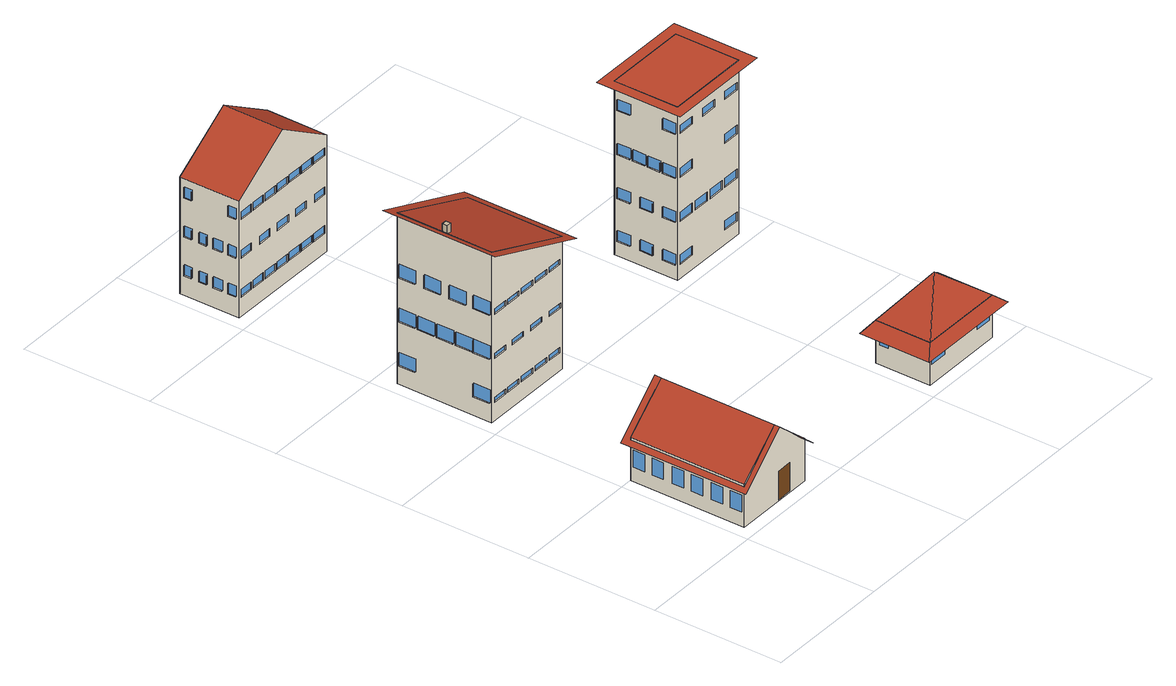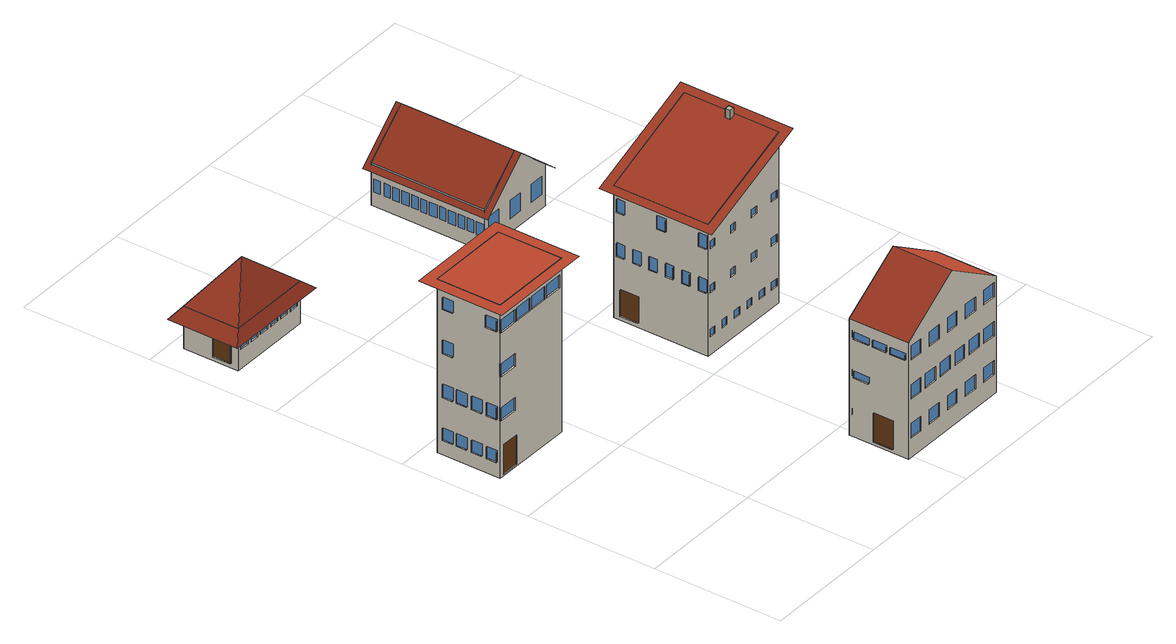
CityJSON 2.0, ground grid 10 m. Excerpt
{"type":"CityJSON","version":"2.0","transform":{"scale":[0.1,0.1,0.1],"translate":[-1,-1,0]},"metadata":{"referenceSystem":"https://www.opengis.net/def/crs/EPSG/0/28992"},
"CityObjects":{
"building1":{"type":"Building","attributes":{"roofType":"Gabled","yearOfConstruction":1964,"function":"Residential","storeysAboveGround":1},"geometry":[{"type":"MultiSurface","lod":"3","boundaries":[[[0,1,2,3]],[[4,5,6,7]],[[7,8,9,4]],[[3,2,8,7,6],[10,11,12,13]],[[12,11,10,13]],[[1,9,8,2],[14,15,16,17],[18,19,20,21],[22,23,24,25],[26,27,28,29],[30,31,32,33],[34,35,36,37],[38,39,40,41],[42,43,44,45],[46,47,48,49],[50,51,52,53],[54,55,56,57],[58,59,60,61]],[[16,15,14,17]],[[20,19,18,21]],[[24,23,22,25]],[[28,27,26,29]],[[32,31,30,33]],[[36,35,34,37]],[[40,39,38,41]],[[44,43,42,45]],[[48,47,46,49]],[[52,51,50,53]],[[56,55,54,57]],[[60,59,58,61]],[[1,0,5,4,9],[62,63,64,65],[66,67,68,69],[70,71,72,73]],[[64,63,62,65]],[[68,67,66,69]],[[72,71,70,73]],[[0,3,6,5],[74,75,76,77],[78,79,80,81],[82,83,84,85],[86,87,88,89],[90,91,92,93],[94,95,96,97]],[[76,75,74,77]],[[80,79,78,81]],[[84,83,82,85]],[[88,87,86,89]],[[92,91,90,93]],[[96,95,94,97]],[[98,99,100,101,4,9,8,7]],[[101,102,103,98,7,6,5,4]]],"semantics":{"surfaces":[{"type":"GroundSurface"},{"type":"RoofSurface"},{"type":"WallSurface"},{"type":"Door"},{"type":"Window"}],"values":[0,1,1,2,3,2,4,4,4,4,4,4,4,4,4,4,4,4,2,4,4,4,2,4,4,4,4,4,4,1,1]}}]},
"building2":{"type":"Building","attributes":{"roofType":"Shed","yearOfConstruction":1997,"function":"Residential","storeysAboveGround":3},"children":["building2-1"],"geometry":[{"type":"MultiSurface","lod":"3","boundaries":[[[104,105,106,107]],[[108,109,110,111],[112,113,114,115]],[[107,106,109,108],[116,117,118,119],[120,121,122,123],[124,125,126,127],[128,129,130,131],[132,133,134,135],[136,137,138,139],[140,141,142,143],[144,145,146,147],[148,149,150,151],[152,153,154,155],[156,157,158,159],[160,161,162,163],[164,165,166,167],[168,169,170,171]],[[172,173,116,119]],[[118,174,172,119]],[[175,174,118,117]],[[116,173,175,117]],[[176,177,120,123]],[[122,178,176,123]],[[179,178,122,121]],[[120,177,179,121]],[[180,181,124,127]],[[126,182,180,127]],[[183,182,126,125]],[[124,181,183,125]],[[184,185,128,131]],[[130,186,184,131]],[[187,186,130,129]],[[128,185,187,129]],[[188,189,132,135]],[[134,190,188,135]],[[191,190,134,133]],[[132,189,191,133]],[[192,193,136,139]],[[138,194,192,139]],[[195,194,138,137]],[[136,193,195,137]],[[196,197,140,143]],[[142,198,196,143]],[[199,198,142,141]],[[140,197,199,141]],[[200,201,144,147]],[[146,202,200,147]],[[203,202,146,145]],[[144,201,203,145]],[[204,205,148,151]],[[150,206,204,151]],[[207,206,150,149]],[[148,205,207,149]],[[208,209,152,155]],[[154,210,208,155]],[[211,210,154,153]],[[152,209,211,153]],[[212,213,156,159]],[[158,214,212,159]],[[215,214,158,157]],[[156,213,215,157]],[[216,217,160,163]],[[162,218,216,163]],[[219,218,162,161]],[[160,217,219,161]],[[220,221,164,167]],[[166,222,220,167]],[[223,222,166,165]],[[164,221,223,165]],[[224,225,168,171]],[[170,226,224,171]],[[227,226,170,169]],[[168,225,227,169]],[[174,175,173,172]],[[178,179,177,176]],[[182,183,181,180]],[[186,187,185,184]],[[190,191,189,188]],[[194,195,193,192]],[[198,199,197,196]],[[202,203,201,200]],[[206,207,205,204]],[[210,211,209,208]],[[214,215,213,212]],[[218,219,217,216]],[[222,223,221,220]],[[226,227,225,224]],[[105,110,109,106],[228,229,230,231],[232,233,234,235],[236,237,238,239],[240,241,242,243],[244,245,246,247],[248,249,250,251],[252,253,254,255],[256,257,258,259],[260,261,262,263],[264,265,266,267]],[[268,269,228,231]],[[230,270,268,231]],[[271,270,230,229]],[[228,269,271,229]],[[272,273,232,235]],[[234,274,272,235]],[[275,274,234,233]],[[232,273,275,233]],[[276,277,236,239]],[[238,278,276,239]],[[279,278,238,237]],[[236,277,279,237]],[[280,281,240,243]],[[242,282,280,243]],[[283,282,242,241]],[[240,281,283,241]],[[284,285,244,247]],[[246,286,284,247]],[[287,286,246,245]],[[244,285,287,245]],[[288,289,248,251]],[[250,290,288,251]],[[291,290,250,249]],[[248,289,291,249]],[[292,293,252,255]],[[254,294,292,255]],[[295,294,254,253]],[[252,293,295,253]],[[296,297,256,259]],[[258,298,296,259]],[[299,298,258,257]],[[256,297,299,257]],[[300,301,260,263]],[[262,302,300,263]],[[303,302,262,261]],[[260,301,303,261]],[[304,305,264,267]],[[266,306,304,267]],[[307,306,266,265]],[[264,305,307,265]],[[270,271,269,268]],[[274,275,273,272]],[[278,279,277,276]],[[282,283,281,280]],[[286,287,285,284]],[[290,291,289,288]],[[294,295,293,292]],[[298,299,297,296]],[[302,303,301,300]],[[306,307,305,304]],[[105,104,111,110],[308,309,310,311],[312,313,314,315],[316,317,318,319],[320,321,322,323],[324,325,326,327],[328,329,330,331],[332,333,334,335],[336,337,338,339],[340,341,342,343],[344,345,346,347],[348,349,350,351],[352,353,354,355],[356,357,358,359],[360,361,362,363]],[[364,365,308,311]],[[310,366,364,311]],[[367,366,310,309]],[[308,365,367,309]],[[368,369,312,315]],[[314,370,368,315]],[[371,370,314,313]],[[312,369,371,313]],[[372,373,316,319]],[[318,374,372,319]],[[375,374,318,317]],[[316,373,375,317]],[[376,377,320,323]],[[322,378,376,323]],[[379,378,322,321]],[[320,377,379,321]],[[380,381,324,327]],[[326,382,380,327]],[[383,382,326,325]],[[324,381,383,325]],[[384,385,328,331]],[[330,386,384,331]],[[387,386,330,329]],[[328,385,387,329]],[[388,389,332,335]],[[334,390,388,335]],[[391,390,334,333]],[[332,389,391,333]],[[392,393,336,339]],[[338,394,392,339]],[[395,394,338,337]],[[336,393,395,337]],[[396,397,340,343]],[[342,398,396,343]],[[399,398,342,341]],[[340,397,399,341]],[[400,401,344,347]],[[346,402,400,347]],[[403,402,346,345]],[[344,401,403,345]],[[404,405,348,351]],[[350,406,404,351]],[[407,406,350,349]],[[348,405,407,349]],[[408,409,352,355]],[[354,410,408,355]],[[411,410,354,353]],[[352,409,411,353]],[[412,413,356,359]],[[358,414,412,359]],[[415,414,358,357]],[[356,413,415,357]],[[416,417,360,363]],[[362,418,416,363]],[[419,418,362,361]],[[360,417,419,361]],[[366,367,365,364]],[[370,371,369,368]],[[374,375,373,372]],[[378,379,377,376]],[[382,383,381,380]],[[386,387,385,384]],[[390,391,389,388]],[[394,395,393,392]],[[398,399,397,396]],[[402,403,401,400]],[[406,407,405,404]],[[410,411,409,408]],[[414,415,413,412]],[[418,419,417,416]],[[104,107,108,111],[420,421,422,423],[424,425,426,427],[428,429,430,431],[432,433,434,435],[436,437,438,439],[440,441,442,443],[444,445,446,447],[448,449,450,451],[452,453,454,455],[456,457,458,459],[460,461,462,463]],[[464,465,420,423]],[[422,466,464,423]],[[467,466,422,421]],[[420,465,467,421]],[[468,469,424,427]],[[426,470,468,427]],[[471,470,426,425]],[[424,469,471,425]],[[472,473,428,431]],[[430,474,472,431]],[[475,474,430,429]],[[428,473,475,429]],[[476,477,432,435]],[[434,478,476,435]],[[479,478,434,433]],[[432,477,479,433]],[[480,481,436,439]],[[438,482,480,439]],[[483,482,438,437]],[[436,481,483,437]],[[484,485,440,443]],[[442,486,484,443]],[[487,486,442,441]],[[440,485,487,441]],[[488,489,444,447]],[[446,490,488,447]],[[491,490,446,445]],[[444,489,491,445]],[[492,493,448,451]],[[450,494,492,451]],[[495,494,450,449]],[[448,493,495,449]],[[496,497,452,455]],[[454,498,496,455]],[[499,498,454,453]],[[452,497,499,453]],[[500,501,456,459]],[[458,502,500,459]],[[503,502,458,457]],[[456,501,503,457]],[[504,505,460,463]],[[462,506,504,463]],[[507,506,462,461]],[[460,505,507,461]],[[466,467,465,464]],[[470,471,469,468]],[[474,475,473,472]],[[478,479,477,476]],[[482,483,481,480]],[[486,487,485,484]],[[490,491,489,488]],[[494,495,493,492]],[[498,499,497,496]],[[502,503,501,500]],[[506,507,505,504]],[[508,509,510,511],[111,110,109,108]]],"semantics":{"surfaces":[{"type":"GroundSurface"},{"type":"RoofSurface"},{"type":"WallSurface"},{"type":"Window"},{"type":"Door"}],"values":[0,1,2,2,2,2,2,2,2,2,2,2,2,2,2,2,2,2,2,2,2,2,2,2,2,2,2,2,2,2,2,2,2,2,2,2,2,2,2,2,2,2,2,2,2,2,2,2,2,2,2,2,2,2,2,2,2,2,2,3,3,3,3,3,3,3,3,3,3,3,3,3,3,2,2,2,2,2,2,2,2,2,2,2,2,2,2,2,2,2,2,2,2,2,2,2,2,2,2,2,2,2,2,2,2,2,2,2,2,2,2,2,2,2,4,3,3,3,3,3,3,3,3,3,2,2,2,2,2,2,2,2,2,2,2,2,2,2,2,2,2,2,2,2,2,2,2,2,2,2,2,2,2,2,2,2,2,2,2,2,2,2,2,2,2,2,2,2,2,2,2,2,2,2,2,2,2,2,2,2,2,3,3,3,3,3,3,3,3,3,3,3,3,3,3,2,2,2,2,2,2,2,2,2,2,2,2,2,2,2,2,2,2,2,2,2,2,2,2,2,2,2,2,2,2,2,2,2,2,2,2,2,2,2,2,2,2,2,2,2,3,3,3,3,3,3,3,3,3,3,3,1]}}]},
"building2-1":{"type":"BuildingInstallation","parents":["building2"],"geometry":[{"type":"MultiSurface","lod":"3","boundaries":[[[114,512,513,115]],[[514,515,113,112]],[[513,514,112,115]],[[114,113,515,512]],[[512,515,514,513]],[[114,113,112,115]]]}]},
"building3":{"type":"Building","attributes":{"roofType":"Gabled","yearOfConstruction":1993,"function":"Residential","storeysAboveGround":3},"geometry":[{"type":"MultiSurface","lod":"3","boundaries":[[[516,517,518,519]],[[520,521,522,523]],[[523,524,525,520]],[[519,518,524,523,522],[526,527,528,529],[530,531,532,533],[534,535,536,537],[538,539,540,541],[542,543,544,545],[546,547,548,549],[550,551,552,553],[554,555,556,557],[558,559,560,561],[562,563,564,565],[566,567,568,569],[570,571,572,573],[574,575,576,577],[578,579,580,581],[582,583,584,585],[586,587,588,589],[590,591,592,593],[594,595,596,597],[598,599,600,601]],[[602,603,526,529]],[[528,604,602,529]],[[605,604,528,527]],[[526,603,605,527]],[[606,607,530,533]],[[532,608,606,533]],[[609,608,532,531]],[[530,607,609,531]],[[610,611,534,537]],[[536,612,610,537]],[[613,612,536,535]],[[534,611,613,535]],[[614,615,538,541]],[[540,616,614,541]],[[617,616,540,539]],[[538,615,617,539]],[[618,619,542,545]],[[544,620,618,545]],[[621,620,544,543]],[[542,619,621,543]],[[622,623,546,549]],[[548,624,622,549]],[[625,624,548,547]],[[546,623,625,547]],[[626,627,550,553]],[[552,628,626,553]],[[629,628,552,551]],[[550,627,629,551]],[[630,631,554,557]],[[556,632,630,557]],[[633,632,556,555]],[[554,631,633,555]],[[634,635,558,561]],[[560,636,634,561]],[[637,636,560,559]],[[558,635,637,559]],[[638,639,562,565]],[[564,640,638,565]],[[641,640,564,563]],[[562,639,641,563]],[[642,643,566,569]],[[568,644,642,569]],[[645,644,568,567]],[[566,643,645,567]],[[646,647,570,573]],[[572,648,646,573]],[[649,648,572,571]],[[570,647,649,571]],[[650,651,574,577]],[[576,652,650,577]],[[653,652,576,575]],[[574,651,653,575]],[[654,655,578,581]],[[580,656,654,581]],[[657,656,580,579]],[[578,655,657,579]],[[658,659,582,585]],[[584,660,658,585]],[[661,660,584,583]],[[582,659,661,583]],[[662,663,586,589]],[[588,664,662,589]],[[665,664,588,587]],[[586,663,665,587]],[[666,667,590,593]],[[592,668,666,593]],[[669,668,592,591]],[[590,667,669,591]],[[670,671,594,597]],[[596,672,670,597]],[[673,672,596,595]],[[594,671,673,595]],[[674,675,598,601]],[[600,676,674,601]],[[677,676,600,599]],[[598,675,677,599]],[[604,605,603,602]],[[608,609,607,606]],[[612,613,611,610]],[[616,617,615,614]],[[620,621,619,618]],[[624,625,623,622]],[[628,629,627,626]],[[632,633,631,630]],[[636,637,635,634]],[[640,641,639,638]],[[644,645,643,642]],[[648,649,647,646]],[[652,653,651,650]],[[656,657,655,654]],[[660,661,659,658]],[[664,665,663,662]],[[668,669,667,666]],[[672,673,671,670]],[[676,677,675,674]],[[517,525,524,518],[678,679,680,681],[682,683,684,685],[686,687,688,689],[690,691,692,693],[694,695,696,697]],[[698,699,678,681]],[[680,700,698,681]],[[701,700,680,679]],[[678,699,701,679]],[[702,703,682,685]],[[684,704,702,685]],[[705,704,684,683]],[[682,703,705,683]],[[706,707,686,689]],[[688,708,706,689]],[[709,708,688,687]],[[686,707,709,687]],[[710,711,690,693]],[[692,712,710,693]],[[713,712,692,691]],[[690,711,713,691]],[[714,715,694,697]],[[696,716,714,697]],[[717,716,696,695]],[[694,715,717,695]],[[700,701,699,698]],[[704,705,703,702]],[[708,709,707,706]],[[712,713,711,710]],[[716,717,715,714]],[[517,516,521,520,525],[718,719,720,721],[722,723,724,725],[726,727,728,729],[730,731,732,733],[734,735,736,737],[738,739,740,741],[742,743,744,745],[746,747,748,749],[750,751,752,753],[754,755,756,757],[758,759,760,761],[762,763,764,765],[766,767,768,769],[770,771,772,773],[774,775,776,777],[778,779,780,781]],[[782,783,718,721]],[[720,784,782,721]],[[785,784,720,719]],[[718,783,785,719]],[[786,787,722,725]],[[724,788,786,725]],[[789,788,724,723]],[[722,787,789,723]],[[790,791,726,729]],[[728,792,790,729]],[[793,792,728,727]],[[726,791,793,727]],[[794,795,730,733]],[[732,796,794,733]],[[797,796,732,731]],[[730,795,797,731]],[[798,799,734,737]],[[736,800,798,737]],[[801,800,736,735]],[[734,799,801,735]],[[802,803,738,741]],[[740,804,802,741]],[[805,804,740,739]],[[738,803,805,739]],[[806,807,742,745]],[[744,808,806,745]],[[809,808,744,743]],[[742,807,809,743]],[[810,811,746,749]],[[748,812,810,749]],[[813,812,748,747]],[[746,811,813,747]],[[814,815,750,753]],[[752,816,814,753]],[[817,816,752,751]],[[750,815,817,751]],[[818,819,754,757]],[[756,820,818,757]],[[821,820,756,755]],[[754,819,821,755]],[[822,823,758,761]],[[760,824,822,761]],[[825,824,760,759]],[[758,823,825,759]],[[826,827,762,765]],[[764,828,826,765]],[[829,828,764,763]],[[762,827,829,763]],[[830,831,766,769]],[[768,832,830,769]],[[833,832,768,767]],[[766,831,833,767]],[[834,835,770,773]],[[772,836,834,773]],[[837,836,772,771]],[[770,835,837,771]],[[838,839,774,777]],[[776,840,838,777]],[[841,840,776,775]],[[774,839,841,775]],[[842,843,778,781]],[[780,844,842,781]],[[845,844,780,779]],[[778,843,845,779]],[[784,785,783,782]],[[788,789,787,786]],[[792,793,791,790]],[[796,797,795,794]],[[800,801,799,798]],[[804,805,803,802]],[[808,809,807,806]],[[812,813,811,810]],[[816,817,815,814]],[[820,821,819,818]],[[824,825,823,822]],[[828,829,827,826]],[[832,833,831,830]],[[836,837,835,834]],[[840,841,839,838]],[[844,845,843,842]],[[516,519,522,521],[846,847,848,849],[850,851,852,853],[854,855,856,857],[858,859,860,861],[862,863,864,865],[866,867,868,869],[870,871,872,873],[874,875,876,877],[878,879,880,881],[882,883,884,885]],[[886,887,846,849]],[[848,888,886,849]],[[889,888,848,847]],[[846,887,889,847]],[[890,891,850,853]],[[852,892,890,853]],[[893,892,852,851]],[[850,891,893,851]],[[894,895,854,857]],[[856,896,894,857]],[[897,896,856,855]],[[854,895,897,855]],[[898,899,858,861]],[[860,900,898,861]],[[901,900,860,859]],[[858,899,901,859]],[[902,903,862,865]],[[864,904,902,865]],[[905,904,864,863]],[[862,903,905,863]],[[906,907,866,869]],[[868,908,906,869]],[[909,908,868,867]],[[866,907,909,867]],[[910,911,870,873]],[[872,912,910,873]],[[913,912,872,871]],[[870,911,913,871]],[[914,915,874,877]],[[876,916,914,877]],[[917,916,876,875]],[[874,915,917,875]],[[918,919,878,881]],[[880,920,918,881]],[[921,920,880,879]],[[878,919,921,879]],[[922,923,882,885]],[[884,924,922,885]],[[925,924,884,883]],[[882,923,925,883]],[[888,889,887,886]],[[892,893,891,890]],[[896,897,895,894]],[[900,901,899,898]],[[904,905,903,902]],[[908,909,907,906]],[[912,913,911,910]],[[916,917,915,914]],[[920,921,919,918]],[[924,925,923,922]]],"semantics":{"surfaces":[{"type":"GroundSurface"},{"type":"RoofSurface"},{"type":"WallSurface"},{"type":"Window"},{"type":"Door"}],"values":[0,1,1,2,2,2,2,2,2,2,2,2,2,2,2,2,2,2,2,2,2,2,2,2,2,2,2,2,2,2,2,2,2,2,2,2,2,2,2,2,2,2,2,2,2,2,2,2,2,2,2,2,2,2,2,2,2,2,2,2,2,2,2,2,2,2,2,2,2,2,2,2,2,2,2,2,2,2,2,2,3,3,3,3,3,3,3,3,3,3,3,3,3,3,3,3,3,3,3,2,2,2,2,2,2,2,2,2,2,2,2,2,2,2,2,2,2,2,2,2,4,3,3,3,3,2,2,2,2,2,2,2,2,2,2,2,2,2,2,2,2,2,2,2,2,2,2,2,2,2,2,2,2,2,2,2,2,2,2,2,2,2,2,2,2,2,2,2,2,2,2,2,2,2,2,2,2,2,2,2,2,2,2,2,2,2,2,2,2,2,3,3,3,3,3,3,3,3,3,3,3,3,3,3,3,3,2,2,2,2,2,2,2,2,2,2,2,2,2,2,2,2,2,2,2,2,2,2,2,2,2,2,2,2,2,2,2,2,2,2,2,2,2,2,2,2,2,3,3,3,3,3,3,3,3,3,3]}}]},
"building4":{"type":"Building","attributes":{"roofType":"Pyramidal","yearOfConstruction":2003,"function":"Residential","storeysAboveGround":1},"geometry":[{"type":"MultiSurface","lod":"3","boundaries":[[[926,927,928,929]],[[930,931,932]],[[933,934,932]],[[931,933,932]],[[934,930,932]],[[928,933,931,929],[935,936,937,938],[939,940,941,942]],[[937,936,935,938]],[[941,940,939,942]],[[927,934,933,928],[943,944,945,946]],[[947,948,943,946]],[[945,949,947,946]],[[950,949,945,944]],[[943,948,950,944]],[[949,950,948,947]],[[926,930,934,927],[951,952,953,954],[955,956,957,958],[959,960,961,962],[963,964,965,966],[967,968,969,970],[971,972,973,974]],[[975,976,951,954]],[[953,977,975,954]],[[978,977,953,952]],[[951,976,978,952]],[[979,980,955,958]],[[957,981,979,958]],[[982,981,957,956]],[[955,980,982,956]],[[983,984,959,962]],[[961,985,983,962]],[[986,985,961,960]],[[959,984,986,960]],[[987,988,963,966]],[[965,989,987,966]],[[990,989,965,964]],[[963,988,990,964]],[[991,992,967,970]],[[969,993,991,970]],[[994,993,969,968]],[[967,992,994,968]],[[995,996,971,974]],[[973,997,995,974]],[[998,997,973,972]],[[971,996,998,972]],[[977,978,976,975]],[[981,982,980,979]],[[985,986,984,983]],[[989,990,988,987]],[[993,994,992,991]],[[997,998,996,995]],[[929,931,930,926],[999,1000,1001,1002]],[[1001,1000,999,1002]],[[1003,933,931,1004]],[[1005,934,933,1003]],[[930,934,1005,1006]],[[931,930,1006,1004]]],"semantics":{"surfaces":[{"type":"GroundSurface"},{"type":"RoofSurface"},{"type":"WallSurface"},{"type":"Window"},{"type":"Door"}],"values":[0,1,1,1,1,2,3,3,2,2,2,2,2,4,2,2,2,2,2,2,2,2,2,2,2,2,2,2,2,2,2,2,2,2,2,2,2,2,2,3,3,3,3,3,3,2,3,1,1,1,1]}}]},
"building5":{"type":"Building","attributes":{"roofType":"Flat","yearOfConstruction":1960,"function":"Residential","storeysAboveGround":4},"geometry":[{"type":"MultiSurface","lod":"3","boundaries":[[[1007,1008,1009,1010]],[[1011,1012,1013,1014]],[[1009,1011,1014,1010],[1015,1016,1017,1018],[1019,1020,1021,1022],[1023,1024,1025,1026],[1027,1028,1029,1030],[1031,1032,1033,1034],[1035,1036,1037,1038],[1039,1040,1041,1042],[1043,1044,1045,1046],[1047,1048,1049,1050],[1051,1052,1053,1054],[1055,1056,1057,1058]],[[1059,1060,1015,1018]],[[1017,1061,1059,1018]],[[1062,1061,1017,1016]],[[1015,1060,1062,1016]],[[1063,1064,1019,1022]],[[1021,1065,1063,1022]],[[1066,1065,1021,1020]],[[1019,1064,1066,1020]],[[1067,1068,1023,1026]],[[1025,1069,1067,1026]],[[1070,1069,1025,1024]],[[1023,1068,1070,1024]],[[1071,1072,1027,1030]],[[1029,1073,1071,1030]],[[1074,1073,1029,1028]],[[1027,1072,1074,1028]],[[1075,1076,1031,1034]],[[1033,1077,1075,1034]],[[1078,1077,1033,1032]],[[1031,1076,1078,1032]],[[1079,1080,1035,1038]],[[1037,1081,1079,1038]],[[1082,1081,1037,1036]],[[1035,1080,1082,1036]],[[1083,1084,1039,1042]],[[1041,1085,1083,1042]],[[1086,1085,1041,1040]],[[1039,1084,1086,1040]],[[1087,1088,1043,1046]],[[1045,1089,1087,1046]],[[1090,1089,1045,1044]],[[1043,1088,1090,1044]],[[1091,1092,1047,1050]],[[1049,1093,1091,1050]],[[1094,1093,1049,1048]],[[1047,1092,1094,1048]],[[1095,1096,1051,1054]],[[1053,1097,1095,1054]],[[1098,1097,1053,1052]],[[1051,1096,1098,1052]],[[1099,1100,1055,1058]],[[1057,1101,1099,1058]],[[1102,1101,1057,1056]],[[1055,1100,1102,1056]],[[1061,1062,1060,1059]],[[1065,1066,1064,1063]],[[1069,1070,1068,1067]],[[1073,1074,1072,1071]],[[1077,1078,1076,1075]],[[1081,1082,1080,1079]],[[1085,1086,1084,1083]],[[1089,1090,1088,1087]],[[1093,1094,1092,1091]],[[1097,1098,1096,1095]],[[1101,1102,1100,1099]],[[1008,1012,1011,1009],[1103,1104,1105,1106],[1107,1108,1109,1110],[1111,1112,1113,1114],[1115,1116,1117,1118],[1119,1120,1121,1122],[1123,1124,1125,1126],[1127,1128,1129,1130],[1131,1132,1133,1134],[1135,1136,1137,1138],[1139,1140,1141,1142],[1143,1144,1145,1146]],[[1147,1148,1103,1106]],[[1105,1149,1147,1106]],[[1150,1149,1105,1104]],[[1103,1148,1150,1104]],[[1151,1152,1107,1110]],[[1109,1153,1151,1110]],[[1154,1153,1109,1108]],[[1107,1152,1154,1108]],[[1155,1156,1111,1114]],[[1113,1157,1155,1114]],[[1158,1157,1113,1112]],[[1111,1156,1158,1112]],[[1159,1160,1115,1118]],[[1117,1161,1159,1118]],[[1162,1161,1117,1116]],[[1115,1160,1162,1116]],[[1163,1164,1119,1122]],[[1121,1165,1163,1122]],[[1166,1165,1121,1120]],[[1119,1164,1166,1120]],[[1167,1168,1123,1126]],[[1125,1169,1167,1126]],[[1170,1169,1125,1124]],[[1123,1168,1170,1124]],[[1171,1172,1127,1130]],[[1129,1173,1171,1130]],[[1174,1173,1129,1128]],[[1127,1172,1174,1128]],[[1175,1176,1131,1134]],[[1133,1177,1175,1134]],[[1178,1177,1133,1132]],[[1131,1176,1178,1132]],[[1179,1180,1135,1138]],[[1137,1181,1179,1138]],[[1182,1181,1137,1136]],[[1135,1180,1182,1136]],[[1183,1184,1139,1142]],[[1141,1185,1183,1142]],[[1186,1185,1141,1140]],[[1139,1184,1186,1140]],[[1187,1188,1143,1146]],[[1145,1189,1187,1146]],[[1190,1189,1145,1144]],[[1143,1188,1190,1144]],[[1149,1150,1148,1147]],[[1153,1154,1152,1151]],[[1157,1158,1156,1155]],[[1161,1162,1160,1159]],[[1165,1166,1164,1163]],[[1169,1170,1168,1167]],[[1173,1174,1172,1171]],[[1177,1178,1176,1175]],[[1181,1182,1180,1179]],[[1185,1186,1184,1183]],[[1189,1190,1188,1187]],[[1007,1013,1012,1008],[1191,1192,1193,1194],[1195,1196,1197,1198],[1199,1200,1201,1202],[1203,1204,1205,1206],[1207,1208,1209,1210],[1211,1212,1213,1214],[1215,1216,1217,1218]],[[1219,1220,1191,1194]],[[1193,1221,1219,1194]],[[1222,1221,1193,1192]],[[1191,1220,1222,1192]],[[1223,1224,1195,1198]],[[1197,1225,1223,1198]],[[1226,1225,1197,1196]],[[1195,1224,1226,1196]],[[1227,1228,1199,1202]],[[1201,1229,1227,1202]],[[1230,1229,1201,1200]],[[1199,1228,1230,1200]],[[1231,1232,1203,1206]],[[1205,1233,1231,1206]],[[1234,1233,1205,1204]],[[1203,1232,1234,1204]],[[1235,1236,1207,1210]],[[1209,1237,1235,1210]],[[1238,1237,1209,1208]],[[1207,1236,1238,1208]],[[1239,1240,1211,1214]],[[1213,1241,1239,1214]],[[1242,1241,1213,1212]],[[1211,1240,1242,1212]],[[1243,1244,1215,1218]],[[1217,1245,1243,1218]],[[1246,1245,1217,1216]],[[1215,1244,1246,1216]],[[1221,1222,1220,1219]],[[1225,1226,1224,1223]],[[1229,1230,1228,1227]],[[1233,1234,1232,1231]],[[1237,1238,1236,1235]],[[1241,1242,1240,1239]],[[1245,1246,1244,1243]],[[1010,1014,1013,1007],[1247,1248,1249,1250],[1251,1252,1253,1254],[1255,1256,1257,1258],[1259,1260,1261,1262],[1263,1264,1265,1266],[1267,1268,1269,1270],[1271,1272,1273,1274],[1275,1276,1277,1278],[1279,1280,1281,1282],[1283,1284,1285,1286],[1287,1288,1289,1290],[1291,1292,1293,1294]],[[1295,1296,1247,1250]],[[1249,1297,1295,1250]],[[1298,1297,1249,1248]],[[1247,1296,1298,1248]],[[1299,1300,1251,1254]],[[1253,1301,1299,1254]],[[1302,1301,1253,1252]],[[1251,1300,1302,1252]],[[1303,1304,1255,1258]],[[1257,1305,1303,1258]],[[1306,1305,1257,1256]],[[1255,1304,1306,1256]],[[1307,1308,1259,1262]],[[1261,1309,1307,1262]],[[1310,1309,1261,1260]],[[1259,1308,1310,1260]],[[1311,1312,1263,1266]],[[1265,1313,1311,1266]],[[1314,1313,1265,1264]],[[1263,1312,1314,1264]],[[1315,1316,1267,1270]],[[1269,1317,1315,1270]],[[1318,1317,1269,1268]],[[1267,1316,1318,1268]],[[1319,1320,1271,1274]],[[1273,1321,1319,1274]],[[1322,1321,1273,1272]],[[1271,1320,1322,1272]],[[1323,1324,1275,1278]],[[1277,1325,1323,1278]],[[1326,1325,1277,1276]],[[1275,1324,1326,1276]],[[1327,1328,1279,1282]],[[1281,1329,1327,1282]],[[1330,1329,1281,1280]],[[1279,1328,1330,1280]],[[1331,1332,1283,1286]],[[1285,1333,1331,1286]],[[1334,1333,1285,1284]],[[1283,1332,1334,1284]],[[1335,1336,1287,1290]],[[1289,1337,1335,1290]],[[1338,1337,1289,1288]],[[1287,1336,1338,1288]],[[1339,1340,1291,1294]],[[1293,1341,1339,1294]],[[1342,1341,1293,1292]],[[1291,1340,1342,1292]],[[1297,1298,1296,1295]],[[1301,1302,1300,1299]],[[1305,1306,1304,1303]],[[1309,1310,1308,1307]],[[1313,1314,1312,1311]],[[1317,1318,1316,1315]],[[1321,1322,1320,1319]],[[1325,1326,1324,1323]],[[1329,1330,1328,1327]],[[1333,1334,1332,1331]],[[1337,1338,1336,1335]],[[1341,1342,1340,1339]],[[1343,1344,1345,1346],[1013,1012,1011,1014]]],"semantics":{"surfaces":[{"type":"GroundSurface"},{"type":"RoofSurface"},{"type":"WallSurface"},{"type":"Window"},{"type":"Door"}],"values":[0,1,2,2,2,2,2,2,2,2,2,2,2,2,2,2,2,2,2,2,2,2,2,2,2,2,2,2,2,2,2,2,2,2,2,2,2,2,2,2,2,2,2,2,2,2,2,3,3,3,3,3,3,3,3,3,3,3,2,2,2,2,2,2,2,2,2,2,2,2,2,2,2,2,2,2,2,2,2,2,2,2,2,2,2,2,2,2,2,2,2,2,2,2,2,2,2,2,2,2,2,2,2,3,3,3,3,3,3,3,3,3,3,3,2,2,2,2,2,2,2,2,2,2,2,2,2,2,2,2,2,2,2,2,2,2,2,2,2,2,2,2,2,4,3,3,3,3,3,3,2,2,2,2,2,2,2,2,2,2,2,2,2,2,2,2,2,2,2,2,2,2,2,2,2,2,2,2,2,2,2,2,2,2,2,2,2,2,2,2,2,2,2,2,2,2,2,2,2,3,3,3,3,3,3,3,3,3,3,3,3,1]}}]}
},
"vertices":[
[10,100,0],[75,100,0],[75,10,0],[10,10,0],[43,100,61],[10,100,33],[10,10,33],[43,10,61],[75,10,33],[75,100,33],[47,10,23],[59,10,23],[59,10,1],[47,10,1],[75,12,21],[75,17,21],[75,17,11],[75,12,11],[75,20,21],[75,25,21],[75,25,11],[75,20,11],[75,27,21],[75,32,21],[75,32,11],[75,27,11],[75,34,21],[75,40,21],[75,40,11],[75,34,11],[75,42,21],[75,47,21],[75,47,11],[75,42,11],[75,49,21],[75,54,21],[75,54,11],[75,49,11],[75,56,21],[75,62,21],[75,62,11],[75,56,11],[75,64,21],[75,69,21],[75,69,11],[75,64,11],[75,71,21],[75,77,21],[75,77,11],[75,71,11],[75,79,21],[75,84,21],[75,84,11],[75,79,11],[75,86,21],[75,91,21],[75,91,11],[75,86,11],[75,93,21],[75,99,21],[75,99,11],[75,93,11],[71,100,25],[60,100,25],[60,100,11],[71,100,11],[48,100,25],[37,100,25],[37,100,11],[48,100,11],[25,100,25],[14,100,25],[14,100,11],[25,100,11],[10,98,24],[10,89,24],[10,89,11],[10,98,11],[10,83,24],[10,74,24],[10,74,11],[10,83,11],[10,67,24],[10,58,24],[10,58,11],[10,67,11],[10,52,24],[10,43,24],[10,43,11],[10,52,11],[10,36,24],[10,27,24],[10,27,11],[10,36,11],[10,21,24],[10,12,24],[10,12,11],[10,21,11],[43,6,61],[79,6,29],[79,105,29],[43,105,61],[6,105,29],[6,6,29],
[10,285,0],[86,285,0],[86,210,0],[10,210,0],[10,210,132],[86,210,102],[86,285,102],[10,285,132],[11,250,131],[15,250,130],[15,246,130],[11,246,131],[13,210,18],[25,210,18],[25,210,14],[13,210,14],[27,210,18],[39,210,18],[39,210,14],[27,210,14],[42,210,18],[54,210,18],[54,210,14],[42,210,14],[57,210,18],[69,210,18],[69,210,14],[57,210,14],[72,210,18],[83,210,18],[83,210,14],[72,210,14],[13,210,52],[25,210,52],[25,210,48],[13,210,48],[32,210,52],[44,210,52],[44,210,48],[32,210,48],[52,210,52],[64,210,52],[64,210,48],[52,210,48],[72,210,52],[84,210,52],[84,210,48],[72,210,48],[13,210,86],[25,210,86],[25,210,82],[13,210,82],[27,210,86],[39,210,86],[39,210,82],[27,210,82],[42,210,86],[54,210,86],[54,210,82],[42,210,82],[57,210,86],[69,210,86],[69,210,82],[57,210,82],[72,210,86],[83,210,86],[83,210,82],[72,210,82],[13,211,14],[13,211,18],[25,211,14],[25,211,18],[27,211,14],[27,211,18],[39,211,14],[39,211,18],[42,211,14],[42,211,18],[54,211,14],[54,211,18],[57,211,14],[57,211,18],[69,211,14],[69,211,18],[72,211,14],[72,211,18],[83,211,14],[83,211,18],[13,211,48],[13,211,52],[25,211,48],[25,211,52],[32,211,48],[32,211,52],[44,211,48],[44,211,52],[52,211,48],[52,211,52],[64,211,48],[64,211,52],[72,211,48],[72,211,52],[84,211,48],[84,211,52],[13,211,82],[13,211,86],[25,211,82],[25,211,86],[27,211,82],[27,211,86],[39,211,82],[39,211,86],[42,211,82],[42,211,86],[54,211,82],[54,211,86],[57,211,82],[57,211,86],[69,211,82],[69,211,86],[72,211,82],[72,211,86],[83,211,82],[83,211,86],[86,215,23],[86,229,23],[86,229,3],[86,215,3],[86,212,58],[86,218,58],[86,218,48],[86,212,48],[86,225,58],[86,231,58],[86,231,48],[86,225,48],[86,238,58],[86,244,58],[86,244,48],[86,238,48],[86,251,58],[86,257,58],[86,257,48],[86,251,48],[86,264,58],[86,270,58],[86,270,48],[86,264,48],[86,277,58],[86,283,58],[86,283,48],[86,277,48],[86,212,92],[86,218,92],[86,218,82],[86,212,82],[86,244,92],[86,251,92],[86,251,82],[86,244,82],[86,277,92],[86,283,92],[86,283,82],[86,277,82],[85,215,3],[85,215,23],[85,229,3],[85,229,23],[85,212,48],[85,212,58],[85,218,48],[85,218,58],[85,225,48],[85,225,58],[85,231,48],[85,231,58],[85,238,48],[85,238,58],[85,244,48],[85,244,58],[85,251,48],[85,251,58],[85,257,48],[85,257,58],[85,264,48],[85,264,58],[85,270,48],[85,270,58],[85,277,48],[85,277,58],[85,283,48],[85,283,58],[85,212,82],[85,212,92],[85,218,82],[85,218,92],[85,244,82],[85,244,92],[85,251,82],[85,251,92],[85,277,82],[85,277,92],[85,283,82],[85,283,92],[84,285,20],[79,285,20],[79,285,14],[84,285,14],[71,285,20],[66,285,20],[66,285,14],[71,285,14],[58,285,20],[52,285,20],[52,285,14],[58,285,14],[44,285,20],[39,285,20],[39,285,14],[44,285,14],[31,285,20],[25,285,20],[25,285,14],[31,285,14],[18,285,20],[12,285,20],[12,285,14],[18,285,14],[84,285,54],[79,285,54],[79,285,48],[84,285,48],[62,285,54],[57,285,54],[57,285,48],[62,285,48],[40,285,54],[34,285,54],[34,285,48],[40,285,48],[18,285,54],[12,285,54],[12,285,48],[18,285,48],[84,285,88],[79,285,88],[79,285,82],[84,285,82],[62,285,88],[57,285,88],[57,285,82],[62,285,82],[40,285,88],[34,285,88],[34,285,82],[40,285,82],[18,285,88],[12,285,88],[12,285,82],[18,285,82],[84,284,14],[84,284,20],[79,284,14],[79,284,20],[71,284,14],[71,284,20],[66,284,14],[66,284,20],[58,284,14],[58,284,20],[52,284,14],[52,284,20],[44,284,14],[44,284,20],[39,284,14],[39,284,20],[31,284,14],[31,284,20],[25,284,14],[25,284,20],[18,284,14],[18,284,20],[12,284,14],[12,284,20],[84,284,48],[84,284,54],[79,284,48],[79,284,54],[62,284,48],[62,284,54],[57,284,48],[57,284,54],[40,284,48],[40,284,54],[34,284,48],[34,284,54],[18,284,48],[18,284,54],[12,284,48],[12,284,54],[84,284,82],[84,284,88],[79,284,82],[79,284,88],[62,284,82],[62,284,88],[57,284,82],[57,284,88],[40,284,82],[40,284,88],[34,284,82],[34,284,88],[18,284,82],[18,284,88],[12,284,82],[12,284,88],[10,284,24],[10,271,24],[10,271,14],[10,284,14],[10,225,24],[10,212,24],[10,212,14],[10,225,14],[10,284,58],[10,271,58],[10,271,48],[10,284,48],[10,269,58],[10,256,58],[10,256,48],[10,269,48],[10,254,58],[10,241,58],[10,241,48],[10,254,48],[10,239,58],[10,226,58],[10,226,48],[10,239,48],[10,225,58],[10,212,58],[10,212,48],[10,225,48],[10,284,92],[10,271,92],[10,271,82],[10,284,82],[10,264,92],[10,251,92],[10,251,82],[10,264,82],[10,244,92],[10,231,92],[10,231,82],[10,244,82],[10,225,92],[10,212,92],[10,212,82],[10,225,82],[11,284,14],[11,284,24],[11,271,14],[11,271,24],[11,225,14],[11,225,24],[11,212,14],[11,212,24],[11,284,48],[11,284,58],[11,271,48],[11,271,58],[11,269,48],[11,269,58],[11,256,48],[11,256,58],[11,254,48],[11,254,58],[11,241,48],[11,241,58],[11,239,48],[11,239,58],[11,226,48],[11,226,58],[11,225,48],[11,225,58],[11,212,48],[11,212,58],[11,284,82],[11,284,92],[11,271,82],[11,271,92],[11,264,82],[11,264,92],[11,251,82],[11,251,92],[11,244,82],[11,244,92],[11,231,82],[11,231,92],[11,225,82],[11,225,92],[11,212,82],[11,212,92],[92,203,100],[92,292,100],[4,292,134],[4,203,134],
[15,246,137],[11,246,137],[11,250,137],[15,250,137],
[10,457,0],[104,457,0],[104,410,0],[10,410,0],[57,457,120],[10,457,90],[10,410,90],[57,410,120],[104,410,90],[104,457,90],[12,410,21],[23,410,21],[23,410,15],[12,410,15],[25,410,21],[36,410,21],[36,410,15],[25,410,15],[38,410,21],[49,410,21],[49,410,15],[38,410,15],[51,410,21],[62,410,21],[62,410,15],[51,410,15],[64,410,21],[76,410,21],[76,410,15],[64,410,15],[77,410,21],[89,410,21],[89,410,15],[77,410,15],[90,410,21],[102,410,21],[102,410,15],[90,410,15],[12,410,51],[23,410,51],[23,410,45],[12,410,45],[32,410,51],[43,410,51],[43,410,45],[32,410,45],[51,410,51],[63,410,51],[63,410,45],[51,410,45],[71,410,51],[82,410,51],[82,410,45],[71,410,45],[91,410,51],[102,410,51],[102,410,45],[91,410,45],[12,410,81],[23,410,81],[23,410,75],[12,410,75],[25,410,81],[36,410,81],[36,410,75],[25,410,75],[38,410,81],[49,410,81],[49,410,75],[38,410,75],[51,410,81],[62,410,81],[62,410,75],[51,410,75],[64,410,81],[76,410,81],[76,410,75],[64,410,75],[77,410,81],[89,410,81],[89,410,75],[77,410,75],[90,410,81],[102,410,81],[102,410,75],[90,410,75],[12,411,15],[12,411,21],[23,411,15],[23,411,21],[25,411,15],[25,411,21],[36,411,15],[36,411,21],[38,411,15],[38,411,21],[49,411,15],[49,411,21],[51,411,15],[51,411,21],[62,411,15],[62,411,21],[64,411,15],[64,411,21],[76,411,15],[76,411,21],[77,411,15],[77,411,21],[89,411,15],[89,411,21],[90,411,15],[90,411,21],[102,411,15],[102,411,21],[12,411,45],[12,411,51],[23,411,45],[23,411,51],[32,411,45],[32,411,51],[43,411,45],[43,411,51],[51,411,45],[51,411,51],[63,411,45],[63,411,51],[71,411,45],[71,411,51],[82,411,45],[82,411,51],[91,411,45],[91,411,51],[102,411,45],[102,411,51],[12,411,75],[12,411,81],[23,411,75],[23,411,81],[25,411,75],[25,411,81],[36,411,75],[36,411,81],[38,411,75],[38,411,81],[49,411,75],[49,411,81],[51,411,75],[51,411,81],[62,411,75],[62,411,81],[64,411,75],[64,411,81],[76,411,75],[76,411,81],[77,411,75],[77,411,81],[89,411,75],[89,411,81],[90,411,75],[90,411,81],[102,411,75],[102,411,81],[104,429,24],[104,444,24],[104,444,2],[104,429,2],[104,413,50],[104,425,50],[104,425,45],[104,413,45],[104,413,80],[104,425,80],[104,425,75],[104,413,75],[104,428,80],[104,439,80],[104,439,75],[104,428,75],[104,442,80],[104,454,80],[104,454,75],[104,442,75],[103,429,2],[103,429,24],[103,444,2],[103,444,24],[103,413,45],[103,413,50],[103,425,45],[103,425,50],[103,413,75],[103,413,80],[103,425,75],[103,425,80],[103,428,75],[103,428,80],[103,439,75],[103,439,80],[103,442,75],[103,442,80],[103,454,75],[103,454,80],[101,457,26],[91,457,26],[91,457,15],[101,457,15],[82,457,26],[71,457,26],[71,457,15],[82,457,15],[62,457,26],[52,457,26],[52,457,15],[62,457,15],[43,457,26],[32,457,26],[32,457,15],[43,457,15],[23,457,26],[12,457,26],[12,457,15],[23,457,15],[101,457,56],[91,457,56],[91,457,45],[101,457,45],[86,457,56],[75,457,56],[75,457,45],[86,457,45],[70,457,56],[59,457,56],[59,457,45],[70,457,45],[54,457,56],[44,457,56],[44,457,45],[54,457,45],[39,457,56],[28,457,56],[28,457,45],[39,457,45],[23,457,56],[12,457,56],[12,457,45],[23,457,45],[101,457,86],[91,457,86],[91,457,75],[101,457,75],[82,457,86],[71,457,86],[71,457,75],[82,457,75],[62,457,86],[52,457,86],[52,457,75],[62,457,75],[43,457,86],[32,457,86],[32,457,75],[43,457,75],[23,457,86],[12,457,86],[12,457,75],[23,457,75],[101,456,15],[101,456,26],[91,456,15],[91,456,26],[82,456,15],[82,456,26],[71,456,15],[71,456,26],[62,456,15],[62,456,26],[52,456,15],[52,456,26],[43,456,15],[43,456,26],[32,456,15],[32,456,26],[23,456,15],[23,456,26],[12,456,15],[12,456,26],[101,456,45],[101,456,56],[91,456,45],[91,456,56],[86,456,45],[86,456,56],[75,456,45],[75,456,56],[70,456,45],[70,456,56],[59,456,45],[59,456,56],[54,456,45],[54,456,56],[44,456,45],[44,456,56],[39,456,45],[39,456,56],[28,456,45],[28,456,56],[23,456,45],[23,456,56],[12,456,45],[12,456,56],[101,456,75],[101,456,86],[91,456,75],[91,456,86],[82,456,75],[82,456,86],[71,456,75],[71,456,86],[62,456,75],[62,456,86],[52,456,75],[52,456,86],[43,456,75],[43,456,86],[32,456,75],[32,456,86],[23,456,75],[23,456,86],[12,456,75],[12,456,86],[10,454,23],[10,448,23],[10,448,15],[10,454,15],[10,442,23],[10,436,23],[10,436,15],[10,442,15],[10,431,23],[10,424,23],[10,424,15],[10,431,15],[10,419,23],[10,413,23],[10,413,15],[10,419,15],[10,454,53],[10,448,53],[10,448,45],[10,454,45],[10,442,53],[10,436,53],[10,436,45],[10,442,45],[10,431,53],[10,424,53],[10,424,45],[10,431,45],[10,419,53],[10,413,53],[10,413,45],[10,419,45],[10,454,83],[10,448,83],[10,448,75],[10,454,75],[10,419,83],[10,413,83],[10,413,75],[10,419,75],[11,454,15],[11,454,23],[11,448,15],[11,448,23],[11,442,15],[11,442,23],[11,436,15],[11,436,23],[11,431,15],[11,431,23],[11,424,15],[11,424,23],[11,419,15],[11,419,23],[11,413,15],[11,413,23],[11,454,45],[11,454,53],[11,448,45],[11,448,53],[11,442,45],[11,442,53],[11,436,45],[11,436,53],[11,431,45],[11,431,53],[11,424,45],[11,424,53],[11,419,45],[11,419,53],[11,413,45],[11,413,53],[11,454,75],[11,454,83],[11,448,75],[11,448,83],[11,419,75],[11,419,83],[11,413,75],[11,413,83],
[210,53,0],[277,53,0],[277,10,0],[210,10,0],[210,53,33],[210,10,33],[243,31,61],[277,10,33],[277,53,33],[212,10,20],[226,10,20],[226,10,15],[212,10,15],[261,10,20],[274,10,20],[274,10,15],[261,10,15],[277,33,24],[277,47,24],[277,47,3],[277,33,3],[276,33,3],[276,33,24],[276,47,3],[276,47,24],[274,53,20],[266,53,20],[266,53,15],[274,53,15],[263,53,20],[256,53,20],[256,53,15],[263,53,15],[253,53,20],[245,53,20],[245,53,15],[253,53,15],[242,53,20],[234,53,20],[234,53,15],[242,53,15],[231,53,20],[224,53,20],[224,53,15],[231,53,15],[221,53,20],[213,53,20],[213,53,15],[221,53,15],[274,52,15],[274,52,20],[266,52,15],[266,52,20],[263,52,15],[263,52,20],[256,52,15],[256,52,20],[253,52,15],[253,52,20],[245,52,15],[245,52,20],[242,52,15],[242,52,20],[234,52,15],[234,52,20],[231,52,15],[231,52,20],[224,52,15],[224,52,20],[221,52,15],[221,52,20],[213,52,15],[213,52,20],[210,50,26],[210,43,26],[210,43,15],[210,50,15],[286,4,25],[201,4,25],[286,59,25],[201,59,25],
[210,260,0],[276,260,0],[276,210,0],[210,210,0],[276,210,134],[276,260,134],[210,260,134],[210,210,134],[213,210,18],[226,210,18],[226,210,11],[213,210,11],[261,210,18],[274,210,18],[274,210,11],[261,210,11],[213,210,51],[226,210,51],[226,210,44],[213,210,44],[229,210,51],[242,210,51],[242,210,44],[229,210,44],[245,210,51],[258,210,51],[258,210,44],[245,210,44],[261,210,51],[274,210,51],[274,210,44],[261,210,44],[213,210,85],[226,210,85],[226,210,78],[213,210,78],[261,210,85],[274,210,85],[274,210,78],[261,210,78],[213,210,118],[226,210,118],[226,210,112],[213,210,112],[237,210,118],[250,210,118],[250,210,112],[237,210,112],[261,210,118],[274,210,118],[274,210,112],[261,210,112],[213,211,11],[213,211,18],[226,211,11],[226,211,18],[261,211,11],[261,211,18],[274,211,11],[274,211,18],[213,211,44],[213,211,51],[226,211,44],[226,211,51],[229,211,44],[229,211,51],[242,211,44],[242,211,51],[245,211,44],[245,211,51],[258,211,44],[258,211,51],[261,211,44],[261,211,51],[274,211,44],[274,211,51],[213,211,78],[213,211,85],[226,211,78],[226,211,85],[261,211,78],[261,211,85],[274,211,78],[274,211,85],[213,211,112],[213,211,118],[226,211,112],[226,211,118],[237,211,112],[237,211,118],[250,211,112],[250,211,118],[261,211,112],[261,211,118],[274,211,112],[274,211,118],[276,214,20],[276,222,20],[276,222,11],[276,214,11],[276,225,20],[276,233,20],[276,233,11],[276,225,11],[276,237,20],[276,245,20],[276,245,11],[276,237,11],[276,249,20],[276,257,20],[276,257,11],[276,249,11],[276,214,54],[276,222,54],[276,222,44],[276,214,44],[276,225,54],[276,233,54],[276,233,44],[276,225,44],[276,237,54],[276,245,54],[276,245,44],[276,237,44],[276,249,54],[276,257,54],[276,257,44],[276,249,44],[276,214,88],[276,222,88],[276,222,78],[276,214,78],[276,214,121],[276,222,121],[276,222,112],[276,214,112],[276,248,121],[276,257,121],[276,257,112],[276,248,112],[275,214,11],[275,214,20],[275,222,11],[275,222,20],[275,225,11],[275,225,20],[275,233,11],[275,233,20],[275,237,11],[275,237,20],[275,245,11],[275,245,20],[275,249,11],[275,249,20],[275,257,11],[275,257,20],[275,214,44],[275,214,54],[275,222,44],[275,222,54],[275,225,44],[275,225,54],[275,233,44],[275,233,54],[275,237,44],[275,237,54],[275,245,44],[275,245,54],[275,249,44],[275,249,54],[275,257,44],[275,257,54],[275,214,78],[275,214,88],[275,222,78],[275,222,88],[275,214,112],[275,214,121],[275,222,112],[275,222,121],[275,248,112],[275,248,121],[275,257,112],[275,257,121],[272,260,24],[258,260,24],[258,260,1],[272,260,1],[275,260,54],[260,260,54],[260,260,44],[275,260,44],[275,260,88],[260,260,88],[260,260,78],[275,260,78],[275,260,122],[260,260,122],[260,260,112],[275,260,112],[258,260,122],[244,260,122],[244,260,112],[258,260,112],[242,260,122],[228,260,122],[228,260,112],[242,260,112],[226,260,122],[212,260,122],[212,260,112],[226,260,112],[272,259,1],[272,259,24],[258,259,1],[258,259,24],[275,259,44],[275,259,54],[260,259,44],[260,259,54],[275,259,78],[275,259,88],[260,259,78],[260,259,88],[275,259,112],[275,259,122],[260,259,112],[260,259,122],[258,259,112],[258,259,122],[244,259,112],[244,259,122],[242,259,112],[242,259,122],[228,259,112],[228,259,122],[226,259,112],[226,259,122],[212,259,112],[212,259,122],[210,258,19],[210,248,19],[210,248,11],[210,258,11],[210,240,19],[210,230,19],[210,230,11],[210,240,11],[210,222,19],[210,212,19],[210,212,11],[210,222,11],[210,258,52],[210,248,52],[210,248,44],[210,258,44],[210,240,52],[210,230,52],[210,230,44],[210,240,44],[210,222,52],[210,212,52],[210,212,44],[210,222,44],[210,258,86],[210,248,86],[210,248,78],[210,258,78],[210,246,86],[210,236,86],[210,236,78],[210,246,78],[210,234,86],[210,224,86],[210,224,78],[210,234,78],[210,222,86],[210,212,86],[210,212,78],[210,222,78],[210,258,120],[210,248,120],[210,248,112],[210,258,112],[210,222,120],[210,212,120],[210,212,112],[210,222,112],[211,258,11],[211,258,19],[211,248,11],[211,248,19],[211,240,11],[211,240,19],[211,230,11],[211,230,19],[211,222,11],[211,222,19],[211,212,11],[211,212,19],[211,258,44],[211,258,52],[211,248,44],[211,248,52],[211,240,44],[211,240,52],[211,230,44],[211,230,52],[211,222,44],[211,222,52],[211,212,44],[211,212,52],[211,258,78],[211,258,86],[211,248,78],[211,248,86],[211,246,78],[211,246,86],[211,236,78],[211,236,86],[211,234,78],[211,234,86],[211,224,78],[211,224,86],[211,222,78],[211,222,86],[211,212,78],[211,212,86],[211,258,112],[211,258,120],[211,248,112],[211,248,120],[211,222,112],[211,222,120],[211,212,112],[211,212,120],[285,202,134],[285,268,134],[202,268,134],[202,202,134]
]}
